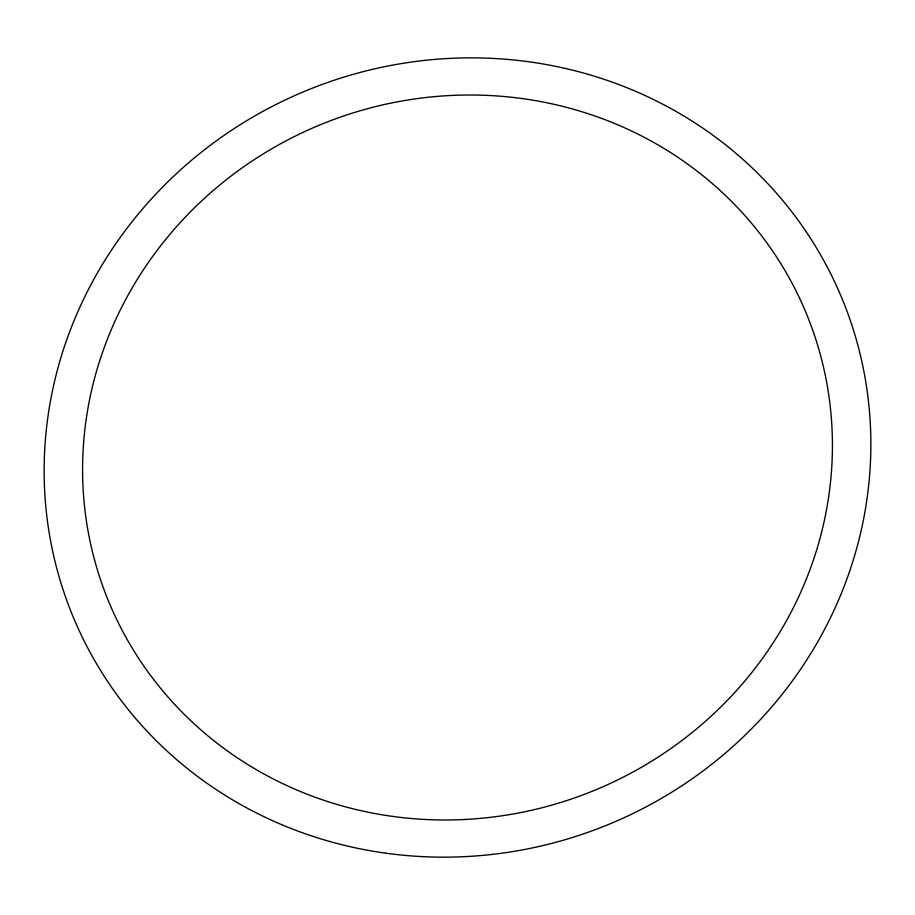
<?xml version="1.0" encoding="UTF-8"?>
<svg xmlns="http://www.w3.org/2000/svg" width="915" height="915" viewBox="0 0 915 915"><rect width="100%" height="100%" fill="white"/><g stroke="black" fill="none" stroke-linecap="round" stroke-linejoin="round"><path stroke-width="1.37" d="M386.164 853.238A416.085 396.824 -22.3 0 0 845.78 307.989A416.085 396.824 -22.3 0 0 140.555 211.285A416.085 396.824 -22.3 0 0 386.164 853.238M392.798 816.432A377.38 359.915 -22.3 0 0 809.672 321.886A377.38 359.915 -22.3 0 0 170.03 234.183A377.38 359.915 -22.3 0 0 392.798 816.432"/></g></svg>
